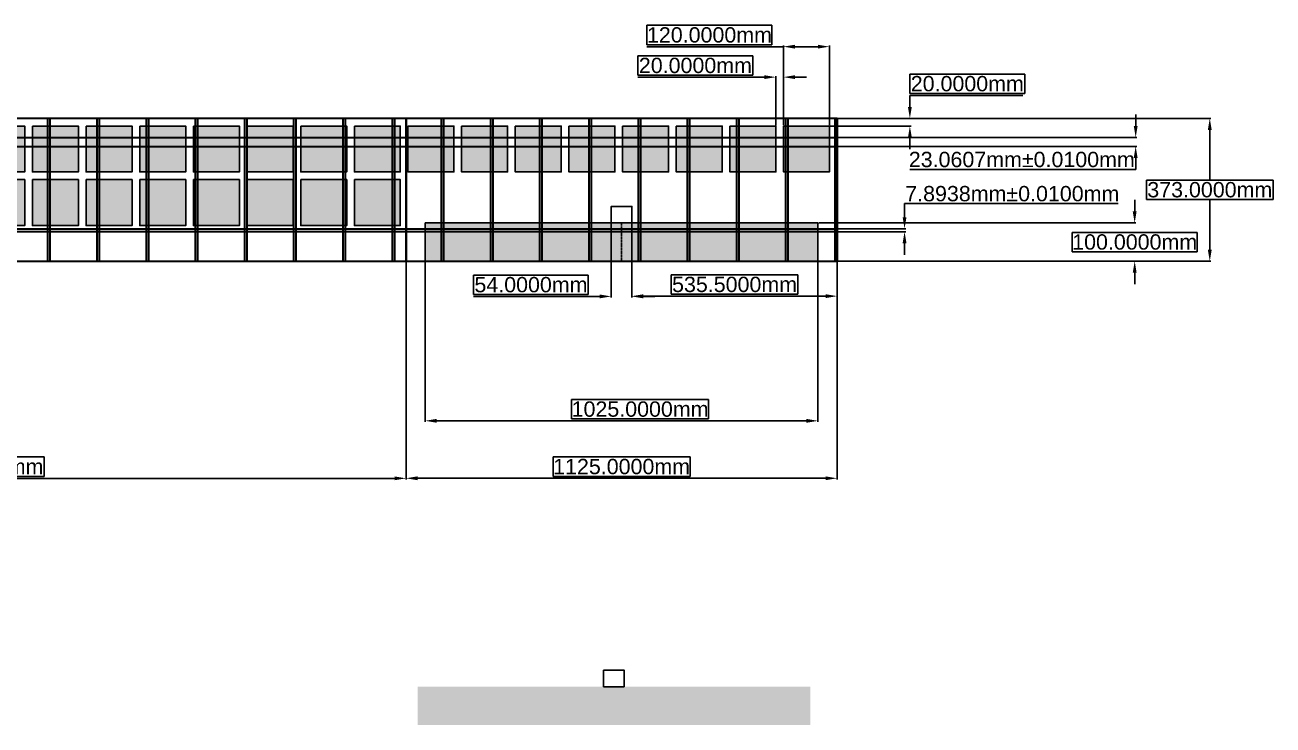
# Model space of a CAD drawing. Header units: millimetres. Extents: x 84 to 6598, y 1245 to 3073.
# Drawn here: x 3341 to 6598, y 1245 to 3073 of the extents above; entities that cross this region are included whole.
import ezdxf

# ---------------------------------------------------------------- set-up
doc = ezdxf.new("R2010")
doc.units = ezdxf.units.MM
doc.header["$MEASUREMENT"] = 0
doc.linetypes.add('CENTER2', pattern=[1.125, 0.75, -0.125, 0.125, -0.125])
for name, color, linetype in [('CELULE_SOLARE', 190, 'Continuous'), ('CENTERLINE', 90, 'Continuous'), ('ELERON', 140, 'Continuous'), ('SERVOMOTOARE', 212, 'Continuous')]:
    doc.layers.add(name, color=color, linetype=linetype)
for name, color, linetype, lineweight in [('CONTUR_ARIPA', 10, 'Continuous', 35), ('COTE', 114, 'Continuous', 35), ('LONJEROANE', 50, 'Continuous', 35), ('NERVURI', 30, 'Continuous', 35)]:
    doc.layers.add(name, color=color, linetype=linetype, lineweight=lineweight)
doc.styles.get("Standard").update_dxf_attribs({"font": 'arial.ttf'})
doc.dimstyles.new('AERO_DIM', dxfattribs={"dimtxt": 40, "dimasz": 30, "dimexe": 3, "dimexo": 2, "dimgap": -5, "dimtad": 1, "dimtih": 1, "dimtoh": 1, "dimdec": 4, "dimzin": 0, "dimdsep": 46, "dimtxsty": 'Standard', "dimcen": 5, "dimadec": 0, "dimazin": 0, "dimtfac": 1, "dimtdec": 4, "dimtofl": 0, "dimtmove": 0, "dimatfit": 3, "dimfxl": 1, "dimtolj": 1, "dimtzin": 0, "dimarcsym": 0})
doc.dimstyles.new('AERO_DIM_TOL', dxfattribs={"dimtxt": 40, "dimasz": 30, "dimexe": 3, "dimexo": 2, "dimgap": 5, "dimtad": 1, "dimtih": 1, "dimtoh": 1, "dimdec": 4, "dimzin": 0, "dimdsep": 46, "dimtxsty": 'Standard', "dimcen": 5, "dimadec": 0, "dimazin": 0, "dimtol": 1, "dimtp": 0.01, "dimtm": 0.01, "dimtfac": 1, "dimtdec": 4, "dimtofl": 0, "dimtmove": 0, "dimatfit": 3, "dimfxl": 1, "dimtolj": 1, "dimtzin": 0, "dimarcsym": 0})

# ---------------------------------------------------------------- blocks, each defined once
blk = doc.blocks.new('ARIPA_3D')
at = {"layer": 'ELERON'}
h = blk.add_hatch(color=256, dxfattribs=at)
h.dxf.hatch_style = 1
h.paths.add_polyline_path([(-1173.3, 99.2), (-2198.3, 99.2), (-2198.3, -0.8), (-1173.3, -0.8)])
h.paths.add_polyline_path([(2201.7, 99.2), (1176.7, 99.2), (1176.7, -0.8), (2201.7, -0.8)])
at = {"layer": 'SERVOMOTOARE'}
for p, q in [((-1685.8, 99.3), (-1712.8, 99.3)), ((1716.2, 99.3), (1689.2, 99.2))]:
    blk.add_line(p, q, dxfattribs=at)
for points in [[(-1712.8, 99.3), (-1712.8, 142.2), (-1658.8, 142.2), (-1658.8, 99.3), (-1685.8, 99.3)], [(1716.2, 99.3), (1716.2, 142.2), (1662.2, 142.2), (1662.2, 99.3), (1689.2, 99.3)]]:
    blk.add_lwpolyline(points, dxfattribs=at)
blk = doc.blocks.new('*D24')
at = {"layer": 'COTE', "color": 0, "lineweight": -2, "transparency": 16777216}
for p, q in [((2085.2, 2454.1), (2085.2, 1886.2)), ((4335.2, 2454.1), (4335.2, 1886.2)), ((3391.2, 1945), (3029.2, 1945)), ((3029.2, 1945), (3029.2, 1894.2)), ((3391.2, 1894.2), (3391.2, 1945)), ((2115.2, 1889.2), (4305.2, 1889.2)), ((3029.2, 1894.2), (3391.2, 1894.2))]:
    blk.add_line(p, q, dxfattribs=at)
at = {"layer": 'COTE', "color": 0, "transparency": 16777216}
for points in [[(2115.2, 1894.2), (2115.2, 1884.2), (2085.2, 1889.2)], [(4305.2, 1894.2), (4305.2, 1884.2), (4335.2, 1889.2)]]:
    blk.add_solid(points, dxfattribs=at)
at = {"layer": 'Defpoints', "color": 0, "transparency": 16777216}
for p in [(2085.2, 2456.1), (4335.2, 2456.1), (4335.2, 1889.2)]:
    blk.add_point(p, dxfattribs=at)
at = {"layer": 'COTE', "color": 0, "transparency": 16777216, "insert": (3210.2, 1919.6), "char_height": 40, "attachment_point": 5}
blk.add_mtext('\\A1;2250.0000mm', dxfattribs=at)
blk = doc.blocks.new('*D25')
at = {"layer": 'COTE', "color": 0, "lineweight": -2, "transparency": 16777216}
for p, q in [((4335.2, 2454.1), (4335.2, 1886.4)), ((5460.2, 2454.1), (5460.2, 1886.4)), ((5076.5, 1945.2), (4719, 1945.2)), ((4719, 1945.2), (4719, 1894.4)), ((5076.5, 1894.4), (5076.5, 1945.2)), ((4365.2, 1889.4), (5430.2, 1889.4)), ((4719, 1894.4), (5076.5, 1894.4))]:
    blk.add_line(p, q, dxfattribs=at)
at = {"layer": 'COTE', "color": 0, "transparency": 16777216}
for points in [[(4365.2, 1894.4), (4365.2, 1884.4), (4335.2, 1889.4)], [(5430.2, 1894.4), (5430.2, 1884.4), (5460.2, 1889.4)]]:
    blk.add_solid(points, dxfattribs=at)
at = {"layer": 'Defpoints', "color": 0, "transparency": 16777216}
for p in [(4335.2, 2456.1), (5460.2, 2456.1), (5460.2, 1889.4)]:
    blk.add_point(p, dxfattribs=at)
at = {"layer": 'COTE', "color": 0, "transparency": 16777216, "insert": (4897.7, 1919.8), "char_height": 40, "attachment_point": 5}
blk.add_mtext('\\A1;1125.0000mm', dxfattribs=at)
blk = doc.blocks.new('*D26')
at = {"layer": 'COTE', "color": 0, "lineweight": -2, "transparency": 16777216}
for p, q in [((5462.2, 2829.1), (6435.7, 2829.1)), ((6432.7, 2799.1), (6432.7, 2668)), ((6597.8, 2668), (6267.6, 2668)), ((6267.6, 2668), (6267.6, 2617.1)), ((6597.8, 2617.1), (6597.8, 2668)), ((6267.6, 2617.1), (6597.8, 2617.1)), ((6432.7, 2486.1), (6432.7, 2617.1)), ((5462.2, 2456.1), (6435.7, 2456.1))]:
    blk.add_line(p, q, dxfattribs=at)
at = {"layer": 'COTE', "color": 0, "transparency": 16777216}
for points in [[(6427.7, 2799.1), (6437.7, 2799.1), (6432.7, 2829.1)], [(6427.7, 2486.1), (6437.7, 2486.1), (6432.7, 2456.1)]]:
    blk.add_solid(points, dxfattribs=at)
at = {"layer": 'Defpoints', "color": 0, "transparency": 16777216}
for p in [(5460.2, 2829.1), (5460.2, 2456.1), (6432.7, 2456.1)]:
    blk.add_point(p, dxfattribs=at)
at = {"layer": 'COTE', "color": 0, "transparency": 16777216, "insert": (6432.7, 2642.6), "char_height": 40, "attachment_point": 5}
blk.add_mtext('\\A1;373.0000mm', dxfattribs=at)
blk = doc.blocks.new('*D28')
at = {"layer": 'COTE', "color": 0, "lineweight": -2, "transparency": 16777216}
for p, q in [((4385.2, 2454.1), (4385.2, 2036.4)), ((5410.2, 2454.1), (5410.2, 2036.4)), ((5124.7, 2095.2), (4767.1, 2095.2)), ((4767.1, 2095.2), (4767.1, 2044.4)), ((5124.7, 2044.4), (5124.7, 2095.2)), ((4415.2, 2039.4), (5380.2, 2039.4)), ((4767.1, 2044.4), (5124.7, 2044.4))]:
    blk.add_line(p, q, dxfattribs=at)
at = {"layer": 'COTE', "color": 0, "transparency": 16777216}
for points in [[(4415.2, 2044.4), (4415.2, 2034.4), (4385.2, 2039.4)], [(5380.2, 2044.4), (5380.2, 2034.4), (5410.2, 2039.4)]]:
    blk.add_solid(points, dxfattribs=at)
at = {"layer": 'Defpoints', "color": 0, "transparency": 16777216}
for p in [(4385.2, 2456.1), (5410.2, 2456.1), (5410.2, 2039.4)]:
    blk.add_point(p, dxfattribs=at)
at = {"layer": 'COTE', "color": 0, "transparency": 16777216, "insert": (4945.9, 2069.8), "char_height": 40, "attachment_point": 5}
blk.add_mtext('\\A1;1025.0000mm', dxfattribs=at)
blk = doc.blocks.new('*D29')
at = {"layer": 'COTE', "color": 0, "lineweight": -2, "transparency": 16777216}
for p, q in [((6236.7, 2586.1), (6236.7, 2616.1)), ((5412.2, 2556.1), (6239.7, 2556.1)), ((6400, 2531.5), (6073.5, 2531.5)), ((6073.5, 2531.5), (6073.5, 2480.7)), ((6400, 2480.7), (6400, 2531.5)), ((6073.5, 2480.7), (6400, 2480.7)), ((5412.2, 2456.1), (6239.7, 2456.1)), ((6236.7, 2426.1), (6236.7, 2396.1))]:
    blk.add_line(p, q, dxfattribs=at)
at = {"layer": 'COTE', "color": 0, "transparency": 16777216}
for points in [[(6231.7, 2586.1), (6241.7, 2586.1), (6236.7, 2556.1)], [(6231.7, 2426.1), (6241.7, 2426.1), (6236.7, 2456.1)]]:
    blk.add_solid(points, dxfattribs=at)
at = {"layer": 'Defpoints', "color": 0, "transparency": 16777216}
for p in [(5410.2, 2556.1), (6236.7, 2556.1), (5410.2, 2456.1)]:
    blk.add_point(p, dxfattribs=at)
at = {"layer": 'COTE', "color": 0, "transparency": 16777216, "insert": (6236.7, 2506.1), "char_height": 40, "attachment_point": 5}
blk.add_mtext('\\A1;100.0000mm', dxfattribs=at)
blk = doc.blocks.new('*D32')
at = {"layer": 'COTE', "color": 0, "lineweight": -2, "transparency": 16777216}
for p, q in [((5636.1, 2571.1), (5636.1, 2606.9)), ((5636.1, 2606.9), (6193.5, 2606.9)), ((5462.2, 2541.1), (5639.1, 2541.1)), ((5462.2, 2533.2), (5639.1, 2533.2)), ((5636.1, 2503.2), (5636.1, 2473.2))]:
    blk.add_line(p, q, dxfattribs=at)
at = {"layer": 'COTE', "color": 0, "transparency": 16777216}
for points in [[(5631.1, 2571.1), (5641.1, 2571.1), (5636.1, 2541.1)], [(5631.1, 2503.2), (5641.1, 2503.2), (5636.1, 2533.2)]]:
    blk.add_solid(points, dxfattribs=at)
at = {"layer": 'Defpoints', "color": 0, "transparency": 16777216}
for p in [(5460.2, 2541.1), (5636.1, 2541.1), (5460.2, 2533.2)]:
    blk.add_point(p, dxfattribs=at)
at = {"layer": 'COTE', "color": 0, "transparency": 16777216, "insert": (5917.3, 2632.3), "char_height": 40, "attachment_point": 5}
blk.add_mtext('\\A1;7.8938mm±0.0100mm', dxfattribs=at)
blk = doc.blocks.new('*D33')
at = {"layer": 'COTE', "color": 0, "lineweight": -2, "transparency": 16777216}
for p, q in [((6239.3, 2809.1), (6239.3, 2839.1)), ((5462.2, 2779.1), (6242.3, 2779.1)), ((5462.2, 2756), (6242.3, 2756)), ((6239.3, 2726), (6239.3, 2696)), ((6239.3, 2696), (5649.8, 2696))]:
    blk.add_line(p, q, dxfattribs=at)
at = {"layer": 'COTE', "color": 0, "transparency": 16777216}
for points in [[(6234.3, 2809.1), (6244.3, 2809.1), (6239.3, 2779.1)], [(6234.3, 2726), (6244.3, 2726), (6239.3, 2756)]]:
    blk.add_solid(points, dxfattribs=at)
at = {"layer": 'Defpoints', "color": 0, "transparency": 16777216}
for p in [(5460.2, 2779.1), (5460.2, 2756), (6239.3, 2756)]:
    blk.add_point(p, dxfattribs=at)
at = {"layer": 'COTE', "color": 0, "transparency": 16777216, "insert": (5942.1, 2721.5), "char_height": 40, "attachment_point": 5}
blk.add_mtext('\\A1;23.0607mm±0.0100mm', dxfattribs=at)
blk = doc.blocks.new('*U22')
at = {"layer": 'CENTERLINE', "color": 0, "linetype": 'CENTER2', "transparency": 16777216}
blk.add_line((0, 50.12), (0, -50.12), dxfattribs=at)
blk = doc.blocks.new('*D37')
at = {"layer": 'COTE', "color": 0, "lineweight": -2, "transparency": 16777216}
for p, q in [((4924.7, 2554.2), (4924.7, 2361.9)), ((5460.2, 2554.2), (5460.2, 2361.9)), ((5357.6, 2420.8), (5027.4, 2420.8)), ((5027.4, 2420.8), (5027.4, 2369.9)), ((5357.6, 2369.9), (5357.6, 2420.8)), ((4954.7, 2364.9), (5430.2, 2364.9)), ((5027.4, 2369.9), (5357.6, 2369.9))]:
    blk.add_line(p, q, dxfattribs=at)
at = {"layer": 'COTE', "color": 0, "transparency": 16777216}
for points in [[(4954.7, 2369.9), (4954.7, 2359.9), (4924.7, 2364.9)], [(5430.2, 2369.9), (5430.2, 2359.9), (5460.2, 2364.9)]]:
    blk.add_solid(points, dxfattribs=at)
at = {"layer": 'Defpoints', "color": 0, "transparency": 16777216}
for p in [(4924.7, 2556.2), (5460.2, 2556.2), (5460.2, 2364.9)]:
    blk.add_point(p, dxfattribs=at)
at = {"layer": 'COTE', "color": 0, "transparency": 16777216, "insert": (5192.5, 2395.3), "char_height": 40, "attachment_point": 5}
blk.add_mtext('\\A1;535.5000mm', dxfattribs=at)
blk = doc.blocks.new('*D38')
at = {"layer": 'COTE', "color": 0, "lineweight": -2, "transparency": 16777216}
for p, q in [((4870.7, 2554.2), (4870.7, 2361.2)), ((4924.7, 2554.2), (4924.7, 2361.2)), ((4810.7, 2420.1), (4511.6, 2420.1)), ((4511.6, 2420.1), (4511.6, 2369.2)), ((4810.7, 2369.2), (4810.7, 2420.1)), ((4511.6, 2369.2), (4810.7, 2369.2)), ((4840.7, 2364.2), (4511.6, 2364.2)), ((4954.7, 2364.2), (4984.7, 2364.2))]:
    blk.add_line(p, q, dxfattribs=at)
at = {"layer": 'COTE', "color": 0, "transparency": 16777216}
for points in [[(4840.7, 2369.2), (4840.7, 2359.2), (4870.7, 2364.2)], [(4954.7, 2369.2), (4954.7, 2359.2), (4924.7, 2364.2)]]:
    blk.add_solid(points, dxfattribs=at)
at = {"layer": 'Defpoints', "color": 0, "transparency": 16777216}
for p in [(4870.7, 2556.2), (4924.7, 2556.2), (4870.7, 2364.2)]:
    blk.add_point(p, dxfattribs=at)
at = {"layer": 'COTE', "color": 0, "transparency": 16777216, "insert": (4661.2, 2394.7), "char_height": 40, "attachment_point": 5}
blk.add_mtext('\\A1;54.0000mm', dxfattribs=at)
blk = doc.blocks.new('*D39')
at = {"layer": 'COTE', "color": 0, "lineweight": -2, "transparency": 16777216}
for p, q in [((5949.8, 2944.9), (5650, 2944.9)), ((5650, 2944.9), (5650, 2894.1)), ((5949.8, 2894.1), (5949.8, 2944.9)), ((5650, 2894.1), (5949.8, 2894.1)), ((5650, 2859.1), (5650, 2889.1)), ((5650, 2889.1), (5944.8, 2889.1)), ((5442.2, 2829.1), (5653, 2829.1)), ((5442.2, 2809.1), (5653, 2809.1)), ((5650, 2779.1), (5650, 2749.1))]:
    blk.add_line(p, q, dxfattribs=at)
at = {"layer": 'COTE', "color": 0, "transparency": 16777216}
for points in [[(5645, 2859.1), (5655, 2859.1), (5650, 2829.1)], [(5645, 2779.1), (5655, 2779.1), (5650, 2809.1)]]:
    blk.add_solid(points, dxfattribs=at)
at = {"layer": 'Defpoints', "color": 0, "transparency": 16777216}
for p in [(5440.2, 2829.1), (5440.2, 2809.1), (5650, 2829.1)]:
    blk.add_point(p, dxfattribs=at)
at = {"layer": 'COTE', "color": 0, "transparency": 16777216, "insert": (5799.9, 2919.5), "char_height": 40, "attachment_point": 5}
blk.add_mtext('\\A1;20.0000mm', dxfattribs=at)
blk = doc.blocks.new('*D40')
at = {"layer": 'COTE', "color": 0, "lineweight": -2, "transparency": 16777216}
for p, q in [((5290.2, 3072.2), (4963.8, 3072.2)), ((4963.8, 3072.2), (4963.8, 3021.3)), ((5290.2, 3021.3), (5290.2, 3072.2)), ((4963.8, 3021.3), (5290.2, 3021.3)), ((5320.2, 3016.3), (4963.8, 3016.3)), ((5320.2, 2811.1), (5320.2, 3019.3)), ((5410.2, 3016.3), (5350.2, 3016.3)), ((5440.2, 2811.1), (5440.2, 3019.3))]:
    blk.add_line(p, q, dxfattribs=at)
at = {"layer": 'COTE', "color": 0, "transparency": 16777216}
for points in [[(5350.2, 3021.3), (5350.2, 3011.3), (5320.2, 3016.3)], [(5410.2, 3021.3), (5410.2, 3011.3), (5440.2, 3016.3)]]:
    blk.add_solid(points, dxfattribs=at)
at = {"layer": 'Defpoints', "color": 0, "transparency": 16777216}
for p in [(5320.2, 3016.3), (5320.2, 2809.1), (5440.2, 2809.1)]:
    blk.add_point(p, dxfattribs=at)
at = {"layer": 'COTE', "color": 0, "transparency": 16777216, "insert": (5127, 3046.8), "char_height": 40, "attachment_point": 5}
blk.add_mtext('\\A1;120.0000mm', dxfattribs=at)
blk = doc.blocks.new('*D41')
at = {"layer": 'COTE', "color": 0, "lineweight": -2, "transparency": 16777216}
for p, q in [((5240.2, 2992.6), (4940.4, 2992.6)), ((4940.4, 2992.6), (4940.4, 2941.7)), ((5240.2, 2941.7), (5240.2, 2992.6)), ((4940.4, 2941.7), (5240.2, 2941.7)), ((5270.2, 2936.7), (4940.4, 2936.7)), ((5300.2, 2811.1), (5300.2, 2939.7)), ((5320.2, 2811.1), (5320.2, 2939.7)), ((5350.2, 2936.7), (5380.2, 2936.7))]:
    blk.add_line(p, q, dxfattribs=at)
at = {"layer": 'COTE', "color": 0, "transparency": 16777216}
for points in [[(5270.2, 2941.7), (5270.2, 2931.7), (5300.2, 2936.7)], [(5350.2, 2941.7), (5350.2, 2931.7), (5320.2, 2936.7)]]:
    blk.add_solid(points, dxfattribs=at)
at = {"layer": 'Defpoints', "color": 0, "transparency": 16777216}
for p in [(5300.2, 2936.7), (5300.2, 2809.1), (5320.2, 2809.1)]:
    blk.add_point(p, dxfattribs=at)
at = {"layer": 'COTE', "color": 0, "transparency": 16777216, "insert": (5090.3, 2967.1), "char_height": 40, "attachment_point": 5}
blk.add_mtext('\\A1;20.0000mm', dxfattribs=at)
blk = doc.blocks.new('ARIPA_MIJLOC')
at = {"layer": 'CONTUR_ARIPA'}
for p, q in [((4000.3, 1312.9), (1750.3, 1312.9)), ((1750.3, 939.9), (1750.3, 1312.9)), ((4000.3, 939.9), (4000.3, 1312.9)), ((1750.3, 939.9), (4000.3, 939.9))]:
    blk.add_line(p, q, dxfattribs=at)
blk = doc.blocks.new('ARIPA_LAT_DREAPTA')
at = {"layer": 'CONTUR_ARIPA'}
for p, q in [((5125.3, 1312.9), (4000.3, 1312.9)), ((4000.3, 1312.9), (4000.3, 939.9)), ((5125.3, 939.9), (5125.3, 1312.9)), ((4000.3, 939.9), (5125.3, 939.9))]:
    blk.add_line(p, q, dxfattribs=at)
blk = doc.blocks.new('ARIPA_LAT_STANGA')
at = {"layer": 'CONTUR_ARIPA'}
for p, q in [((1750.3, 1312.9), (625.3, 1312.9)), ((625.3, 1312.9), (625.3, 939.9)), ((1750.3, 1312.9), (1750.3, 939.9)), ((625.3, 939.9), (1750.3, 939.9))]:
    blk.add_line(p, q, dxfattribs=at)
blk = doc.blocks.new('*U5')
at = {"layer": 'NERVURI'}
blk.add_line((0, 186.5), (0, -186.5), dxfattribs=at)
blk = doc.blocks.new('*U6')
at = {"layer": 'NERVURI', "color": 0, "linetype": 'ByBlock', "lineweight": -2, "transparency": 16777216}
for p in [(0, 0), (128.4, 0), (256.8, 0), (385.2, 0), (513.6, 0), (642, 0), (770.4, 0), (898.8, 0), (1027.2, 0), (1155.6, 0), (1284, 0), (1412.4, 0), (1540.8, 0), (1669.2, 0), (1797.6, 0), (1926, 0), (2054.4, 0), (2182.8, 0), (2311.2, 0), (2439.6, 0), (2568, 0), (2696.4, 0), (2824.8, 0), (2953.2, 0), (3081.6, 0), (3210, 0), (3338.4, 0), (3466.8, 0), (3595.2, 0), (3723.6, 0), (3852, 0), (3980.4, 0), (4108.8, 0), (4237.2, 0), (4365.6, 0), (4494, 0)]:
    blk.add_blockref('*U5', p, dxfattribs=at)
blk = doc.blocks.new('*U7')
at = {"layer": 'NERVURI'}
blk.add_line((0, 186.5), (0, -186.5), dxfattribs=at)
blk = doc.blocks.new('*U8')
at = {"layer": 'NERVURI', "color": 0, "linetype": 'ByBlock', "lineweight": -2, "transparency": 16777216}
for p in [(0, 0), (128.4, 0), (256.8, 0), (385.2, 0), (513.6, 0), (642, 0), (770.4, 0), (898.8, 0), (1027.2, 0), (1155.6, 0), (1284, 0), (1412.4, 0), (1540.8, 0), (1669.2, 0), (1797.6, 0), (1926, 0), (2054.4, 0), (2182.8, 0), (2311.2, 0), (2439.6, 0), (2568, 0), (2696.4, 0), (2824.8, 0), (2953.2, 0), (3081.6, 0), (3210, 0), (3338.4, 0), (3466.8, 0), (3595.2, 0), (3723.6, 0), (3852, 0), (3980.4, 0), (4108.8, 0), (4237.2, 0), (4365.6, 0), (4494, 0)]:
    blk.add_blockref('*U7', p, dxfattribs=at)
blk = doc.blocks.new('ELERON_UAV')
at = {"layer": 'ELERON'}
for p, q in [((675.3, 939.9), (675.3, 1039.9)), ((675.3, 1039.9), (1700.3, 1039.9)), ((1700.3, 1039.9), (1700.3, 939.9)), ((1700.3, 939.9), (675.3, 939.9))]:
    blk.add_line(p, q, dxfattribs=at)
blk = doc.blocks.new('ARIPA_UAV_2D')
at = {"layer": 'LONJEROANE'}
for p, q in [((-4500, 323), (0, 323)), ((-4500, 323), (-4500, 299.9)), ((-4500, 299.9), (0, 299.9)), ((0, 299.9), (0, 323)), ((-4500, 85), (0, 85)), ((-4500, 77.1), (-4500, 85)), ((0, 77.1), (-4500, 77.1)), ((0, 85), (0, 77.1))]:
    blk.add_line(p, q, dxfattribs=at)
at = {"layer": 'CONTUR_ARIPA'}
for name in ['ARIPA_LAT_STANGA', 'ARIPA_MIJLOC', 'ARIPA_LAT_DREAPTA']:
    blk.add_blockref(name, (-5125.3, -939.9), dxfattribs=at)
at = {"layer": 'ELERON'}
blk.add_blockref('ELERON_UAV', (-5125.3, -939.9), dxfattribs=at)
at = {"layer": 'ELERON', "xscale": -1}
blk.add_blockref('ELERON_UAV', (625.3, -939.9), dxfattribs=at)
at = {"layer": 'NERVURI'}
for name, p in [('*U6', (-4500, 186.5)), ('*U8', (-4494, 186.5))]:
    blk.add_blockref(name, p, dxfattribs=at)
blk = doc.blocks.new('ARIPA_TOP')
at = {"layer": 'CELULE_SOLARE'}
h = blk.add_hatch(color=256, dxfattribs=at)
h.dxf.hatch_style = 1
h.paths.add_polyline_path([(140, 353), (20, 353), (20, 233), (140, 233)])
h.paths.add_polyline_path([(280, 353), (160, 353), (160, 233), (280, 233)])
h.paths.add_polyline_path([(420, 353), (300, 353), (300, 233), (420, 233)])
h.paths.add_polyline_path([(560, 353), (440, 353), (440, 233), (560, 233)])
h.paths.add_polyline_path([(700, 353), (580, 353), (580, 233), (700, 233)])
h.paths.add_polyline_path([(840, 353), (720, 353), (720, 233), (840, 233)])
h.paths.add_polyline_path([(980, 353), (860, 353), (860, 233), (980, 233)])
h.paths.add_polyline_path([(1120, 353), (1000, 353), (1000, 233), (1120, 233)])
h.paths.add_polyline_path([(1260, 353), (1140, 353), (1140, 233), (1260, 233)])
h.paths.add_polyline_path([(1400, 353), (1280, 353), (1280, 233), (1400, 233)])
h.paths.add_polyline_path([(1540, 353), (1420, 353), (1420, 233), (1540, 233)])
h.paths.add_polyline_path([(1540, 213), (1420, 213), (1420, 93), (1540, 93)])
h.paths.add_polyline_path([(1400, 213), (1280, 213), (1280, 93), (1400, 93)])
h.paths.add_polyline_path([(1260, 213), (1140, 213), (1140, 93), (1260, 93)])
h.paths.add_polyline_path([(1680, 213), (1560, 213), (1560, 93), (1680, 93)])
h.paths.add_polyline_path([(1820, 213), (1700, 213), (1700, 93), (1820, 93)])
h.paths.add_polyline_path([(1960, 213), (1840, 213), (1840, 93), (1960, 93)])
h.paths.add_polyline_path([(2100, 213), (1980, 213), (1980, 93), (2100, 93)])
h.paths.add_polyline_path([(2240, 213), (2120, 213), (2120, 93), (2240, 93)])
h.paths.add_polyline_path([(2380, 213), (2260, 213), (2260, 93), (2380, 93)])
h.paths.add_polyline_path([(2520, 213), (2400, 213), (2400, 93), (2520, 93)])
h.paths.add_polyline_path([(2660, 213), (2540, 213), (2540, 93), (2660, 93)])
h.paths.add_polyline_path([(2800, 213), (2680, 213), (2680, 93), (2800, 93)])
h.paths.add_polyline_path([(2940, 213), (2820, 213), (2820, 93), (2940, 93)])
h.paths.add_polyline_path([(3080, 213), (2960, 213), (2960, 93), (3080, 93)])
h.paths.add_polyline_path([(3220, 213), (3100, 213), (3100, 93), (3220, 93)])
h.paths.add_polyline_path([(3360, 213), (3240, 213), (3240, 93), (3360, 93)])
h.paths.add_polyline_path([(3360, 353), (3240, 353), (3240, 233), (3360, 233)])
h.paths.add_polyline_path([(3220, 353), (3100, 353), (3100, 233), (3220, 233)])
h.paths.add_polyline_path([(3080, 353), (2960, 353), (2960, 233), (3080, 233)])
h.paths.add_polyline_path([(2940, 353), (2820, 353), (2820, 233), (2940, 233)])
h.paths.add_polyline_path([(2800, 353), (2680, 353), (2680, 233), (2800, 233)])
h.paths.add_polyline_path([(2660, 353), (2540, 353), (2540, 233), (2660, 233)])
h.paths.add_polyline_path([(2520, 353), (2400, 353), (2400, 233), (2520, 233)])
h.paths.add_polyline_path([(2380, 353), (2260, 353), (2260, 233), (2380, 233)])
h.paths.add_polyline_path([(2240, 353), (2120, 353), (2120, 233), (2240, 233)])
h.paths.add_polyline_path([(2100, 353), (1980, 353), (1980, 233), (2100, 233)])
h.paths.add_polyline_path([(1960, 353), (1840, 353), (1840, 233), (1960, 233)])
h.paths.add_polyline_path([(1820, 353), (1700, 353), (1700, 233), (1820, 233)])
h.paths.add_polyline_path([(1680, 353), (1560, 353), (1560, 233), (1680, 233)])
h.paths.add_polyline_path([(3500, 353), (3380, 353), (3380, 233), (3500, 233)])
h.paths.add_polyline_path([(3640, 353), (3520, 353), (3520, 233), (3640, 233)])
h.paths.add_polyline_path([(3780, 353), (3660, 353), (3660, 233), (3780, 233)])
h.paths.add_polyline_path([(3920, 353), (3800, 353), (3800, 233), (3920, 233)])
h.paths.add_polyline_path([(4060, 353), (3940, 353), (3940, 233), (4060, 233)])
h.paths.add_polyline_path([(4200, 353), (4080, 353), (4080, 233), (4200, 233)])
h.paths.add_polyline_path([(4340, 353), (4220, 353), (4220, 233), (4340, 233)])
h.paths.add_polyline_path([(4480, 353), (4360, 353), (4360, 233), (4480, 233)])
at = {"layer": 'ELERON'}
h = blk.add_hatch(color=256, dxfattribs=at)
h.dxf.hatch_style = 1
h.paths.add_polyline_path([(1075, 100), (50, 100), (50, 0), (1075, 0)])
h.paths.add_polyline_path([(4450, 100), (3425, 100), (3425, 0), (4450, 0)])
at = {"layer": 'CELULE_SOLARE'}
for points in [[(20, 353), (140, 353), (140, 233), (20, 233)], [(160, 353), (280, 353), (280, 233), (160, 233)], [(300, 353), (420, 353), (420, 233), (300, 233)], [(440, 353), (560, 353), (560, 233), (440, 233)], [(580, 353), (700, 353), (700, 233), (580, 233)], [(720, 353), (840, 353), (840, 233), (720, 233)], [(860, 353), (980, 353), (980, 233), (860, 233)], [(1000, 353), (1120, 353), (1120, 233), (1000, 233)], [(1140, 353), (1260, 353), (1260, 233), (1140, 233)], [(1280, 353), (1400, 353), (1400, 233), (1280, 233)], [(1420, 353), (1540, 353), (1540, 233), (1420, 233)], [(1560, 353), (1680, 353), (1680, 233), (1560, 233)], [(1700, 353), (1820, 353), (1820, 233), (1700, 233)], [(1840, 353), (1960, 353), (1960, 233), (1840, 233)], [(1980, 353), (2100, 353), (2100, 233), (1980, 233)], [(2120, 353), (2240, 353), (2240, 233), (2120, 233)], [(2260, 353), (2380, 353), (2380, 233), (2260, 233)], [(2400, 353), (2520, 353), (2520, 233), (2400, 233)], [(2540, 353), (2660, 353), (2660, 233), (2540, 233)], [(2680, 353), (2800, 353), (2800, 233), (2680, 233)], [(2820, 353), (2940, 353), (2940, 233), (2820, 233)], [(2960, 353), (3080, 353), (3080, 233), (2960, 233)], [(3100, 353), (3220, 353), (3220, 233), (3100, 233)], [(3240, 353), (3360, 353), (3360, 233), (3240, 233)], [(3380, 353), (3500, 353), (3500, 233), (3380, 233)], [(3520, 353), (3640, 353), (3640, 233), (3520, 233)], [(3660, 353), (3780, 353), (3780, 233), (3660, 233)], [(3800, 353), (3920, 353), (3920, 233), (3800, 233)], [(3940, 353), (4060, 353), (4060, 233), (3940, 233)], [(4080, 353), (4200, 353), (4200, 233), (4080, 233)], [(4220, 353), (4340, 353), (4340, 233), (4220, 233)], [(4360, 353), (4480, 353), (4480, 233), (4360, 233)], [(1140, 213), (1260, 213), (1260, 93), (1140, 93)], [(1280, 213), (1400, 213), (1400, 93), (1280, 93)], [(1420, 213), (1540, 213), (1540, 93), (1420, 93)], [(1560, 213), (1680, 213), (1680, 93), (1560, 93)], [(1700, 213), (1820, 213), (1820, 93), (1700, 93)], [(1840, 213), (1960, 213), (1960, 93), (1840, 93)], [(1980, 213), (2100, 213), (2100, 93), (1980, 93)], [(2120, 213), (2240, 213), (2240, 93), (2120, 93)], [(2260, 213), (2380, 213), (2380, 93), (2260, 93)], [(2400, 213), (2520, 213), (2520, 93), (2400, 93)], [(2540, 213), (2660, 213), (2660, 93), (2540, 93)], [(2680, 213), (2800, 213), (2800, 93), (2680, 93)], [(2820, 213), (2940, 213), (2940, 93), (2820, 93)], [(2960, 213), (3080, 213), (3080, 93), (2960, 93)], [(3100, 213), (3220, 213), (3220, 93), (3100, 93)], [(3240, 213), (3360, 213), (3360, 93), (3240, 93)]]:
    blk.add_lwpolyline(points, close=True, dxfattribs=at)
at = {"layer": 'SERVOMOTOARE'}
for p, q in [((562.5, 100.1), (535.5, 100.1)), ((3964.5, 100.1), (3937.5, 100))]:
    blk.add_line(p, q, dxfattribs=at)
for points in [[(535.5, 100.1), (535.5, 143), (589.5, 143), (589.5, 100.1), (562.5, 100.1)], [(3964.5, 100.1), (3964.5, 143), (3910.5, 143), (3910.5, 100.1), (3937.5, 100.1)]]:
    blk.add_lwpolyline(points, dxfattribs=at)
at = {"layer": 'LONJEROANE'}
blk.add_blockref('ARIPA_UAV_2D', (4500, 0), dxfattribs=at)

msp = doc.modelspace()

# ---------------------------------------------------------------- block references
at = {"layer": 'CELULE_SOLARE'}
msp.add_blockref('ARIPA_3D', (3188.56938, 1245.88), dxfattribs=at)
at = {"layer": 'CENTERLINE', "linetype": 'CENTER2'}
msp.add_blockref('*U22', (4897.7469, 2506.08124), dxfattribs=at)
at = {"layer": 'ELERON'}
msp.add_blockref('ARIPA_TOP', (960.2469, 2456.08124), dxfattribs=at)

# ---------------------------------------------------------------- dimensions: what is measured, and where the dimension line sits
at = {"layer": 'COTE'}
for base, p1, p2, picture, middle in [((5320.2469, 3016.33216), (5440.2469, 2809.08124), (5320.2469, 2809.08124), '*D40', (5127.00679, 3046.75508)), ((5300.2469, 2936.71226), (5320.2469, 2809.08124), (5300.2469, 2809.08124), '*D41', (5090.32193, 2967.13518)), ((4870.7469, 2364.24455), (4924.7469, 2556.20124), (4870.7469, 2556.20124), '*D38', (4661.163, 2394.66747)), ((5460.2469, 2364.89346), (4924.7469, 2556.20124), (5460.2469, 2556.20124), '*D37', (5192.4969, 2395.33002))]:
    dim = msp.add_linear_dim(base=base, p1=p1, p2=p2, dimstyle='AERO_DIM', override={"dimpost": 'mm'}, dxfattribs=at)
    dim.commit()
    dim.dimension.update_dxf_attribs({"geometry": picture, "text_midpoint": middle})
for base, p1, p2, dimstyle, picture, middle in [((5649.956, 2829.08124), (5440.2469, 2809.08124), (5440.2469, 2829.08124), 'AERO_DIM', '*D39', (5799.88097, 2919.50416)), ((6239.33069, 2756.02054), (5460.2469, 2779.08124), (5460.2469, 2756.02054), 'AERO_DIM_TOL', '*D33', (5942.06603, 2721.4571))]:
    dim = msp.add_linear_dim(base=base, p1=p1, p2=p2, angle=90, dimstyle=dimstyle, override={"dimpost": 'mm'}, dxfattribs=at)
    dim.commit()
    dim.dimension.update_dxf_attribs({"geometry": picture, "text_midpoint": middle})
for base, p1, p2, dimstyle, override, picture, middle in [((6432.67135, 2456.08124), (5460.2469, 2829.08124), (5460.2469, 2456.08124), 'AERO_DIM', {"dimtxt": 40, "dimasz": 30, "dimpost": 'mm'}, '*D26', (6432.67135, 2642.58124)), ((5636.10169, 2541.08124), (5460.2469, 2533.18744), (5460.2469, 2541.08124), 'AERO_DIM_TOL', {"dimpost": 'mm'}, '*D32', (5917.3227, 2606.89041)), ((6236.74038, 2556.08124), (5410.2469, 2456.08124), (5410.2469, 2556.08124), 'AERO_DIM', {"dimtxt": 40, "dimasz": 30, "dimpost": 'mm'}, '*D29', (6236.74038, 2506.08124))]:
    dim = msp.add_linear_dim(base=base, p1=p1, p2=p2, angle=90, dimstyle=dimstyle, override=override, dxfattribs=at)
    dim.commit()
    dim.dimension.update_dxf_attribs({"geometry": picture, "text_midpoint": middle, "dimtype": 160})
for base, p1, p2, picture, middle in [((4335.2469, 1889.1904), (2085.2469, 2456.08124), (4335.2469, 2456.08124), '*D24', (3210.2469, 1889.1904)), ((5460.2469, 1889.35939), (4335.2469, 2456.08124), (5460.2469, 2456.08124), '*D25', (4897.7469, 1889.35939)), ((5410.2469, 2039.40083), (4385.2469, 2456.08124), (5410.2469, 2456.08124), '*D28', (4945.88958, 2039.40083))]:
    dim = msp.add_linear_dim(base=base, p1=p1, p2=p2, dimstyle='AERO_DIM', override={"dimtxt": 40, "dimasz": 30, "dimpost": 'mm'}, dxfattribs=at)
    dim.commit()
    dim.dimension.update_dxf_attribs({"geometry": picture, "text_midpoint": middle, "dimtype": 160})

doc.saveas('drawing.dxf')
